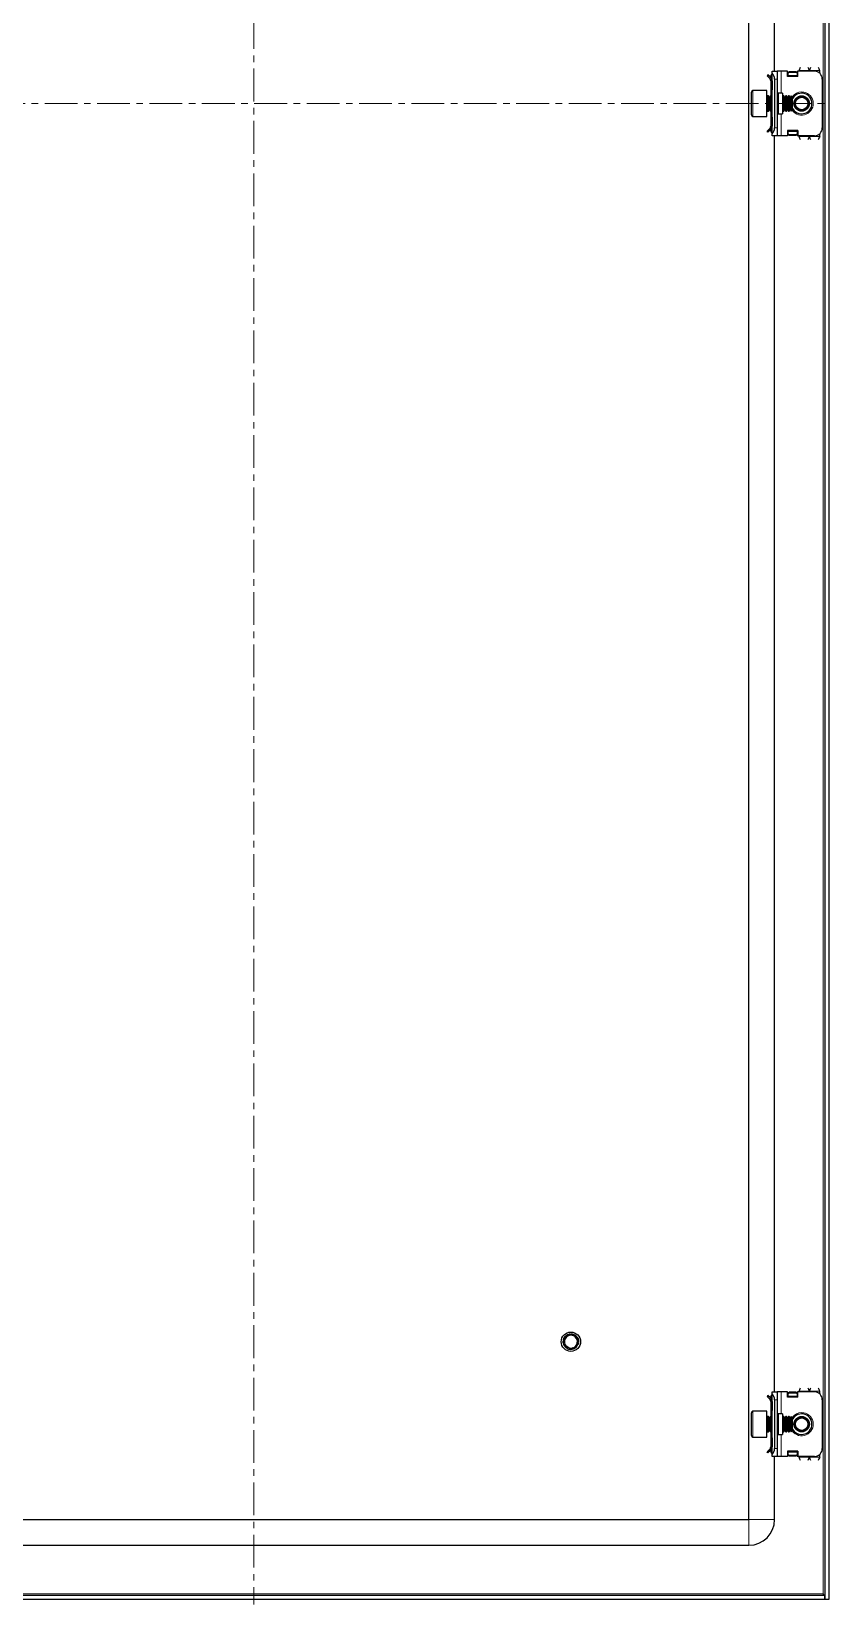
# Model space of a CAD drawing. Header units: millimetres. Extents: x -312 to 1033, y -390 to 999.
# Drawn here: x 724 to 1033, y -292 to 318 of the extents above; entities that cross this region are included whole.
import ezdxf

# ---------------------------------------------------------------- set-up
doc = ezdxf.new("R2010")
doc.units = ezdxf.units.MM
doc.linetypes.add('CENTERX2', pattern=[20.32, 12.7, -2.54, 2.54, -2.54])
doc.layers.add('FORMAT', color=7, linetype='Continuous')

msp = doc.modelspace()

# ---------------------------------------------------------------- linework, layer by layer
at = {"color": 8, "linetype": 'Continuous', "lineweight": 18}
for p, q in [((1030.83, 868.5), (1030.83, -288.3)), ((1010.93, 300.6), (1010.43, 300.6)), ((1010.93, 301.1), (1010.72, 301.31)), ((1012.93, 299.6), (1011.93, 299.6)), ((1014.43, 302.6), (1014.43, 294.1)), ((1020.68, 300.95), (1017.18, 300.95)), ((1021.43, 302.85), (1025.43, 302.85)), ((1029.43, 302.85), (1025.43, 302.85)), ((1003.53, 295.1), (1003.53, 285.1)), ((1009.18, 293.1), (1009.18, 288.48)), ((1013.43, 294.1), (1013.43, 286.1)), ((1009.18, 288.48), (1009.18, 287.1)), ((1014.43, 286.1), (1014.43, 277.6)), ((1010.93, 279.6), (1010.43, 279.6)), ((1010.93, 279.1), (1010.72, 278.89)), ((1011.93, 280.6), (1012.93, 280.6)), ((1017.18, 279.25), (1020.68, 279.25)), ((1025.43, 277.35), (1021.43, 277.35)), ((1029.43, 277.35), (1025.43, 277.35)), ((1010.93, -211.9), (1010.43, -211.9)), ((1010.93, -211.4), (1010.72, -211.19)), ((1012.93, -212.9), (1011.93, -212.9)), ((1014.43, -209.9), (1014.43, -218.4)), ((1020.68, -211.55), (1017.18, -211.55)), ((1021.43, -209.65), (1025.43, -209.65)), ((1029.43, -209.65), (1025.43, -209.65)), ((1003.53, -217.4), (1003.53, -219.71)), ((1003.53, -219.71), (1003.53, -227.4)), ((1009.18, -219.4), (1009.18, -225.4)), ((1013.43, -218.4), (1013.43, -226.4)), ((1011.93, -231.9), (1012.93, -231.9)), ((1014.43, -226.4), (1014.43, -234.9)), ((1010.93, -232.9), (1010.43, -232.9)), ((1010.93, -233.4), (1010.72, -233.61)), ((1017.18, -233.25), (1020.68, -233.25)), ((1025.43, -235.15), (1021.43, -235.15)), ((1029.43, -235.15), (1025.43, -235.15)), ((1001.93, -259.4), (1001.93, -269.4)), ((1001.93, -259.4), (1011.93, -259.4)), ((1030.83, -288.3), (589.03, -288.3))]:
    msp.add_line(p, q, dxfattribs=at)
at = {"color": 7, "linetype": 'Continuous', "lineweight": 25}
for p, q in [((1031.43, 870.6), (1031.43, -290.4)), ((1032.93, 870.6), (1032.93, -290.4)), ((1001.93, -259.4), (1001.93, 839.6)), ((1011.93, 302.6), (1011.93, 790.1)), ((1009.37, 301.24), (1009.01, 300.89)), ((1009.99, 299.91), (1009.01, 300.89)), ((1010.34, 300.26), (1009.37, 301.24)), ((1009.99, 299.91), (1010.34, 300.26)), ((1010.43, 300.6), (1010.43, 300.21)), ((1010.72, 301.31), (1010.93, 301.51)), ((1010.93, 302.6), (1012.93, 302.6)), ((1010.93, 301.84), (1010.93, 302.6)), ((1010.93, 278.36), (1010.93, 301.84)), ((1011.93, 299.6), (1011.93, 280.6)), ((1012.93, 302.6), (1012.93, 299.6)), ((1014.43, 302.6), (1012.93, 302.6)), ((1012.93, 299.6), (1012.93, 280.6)), ((1016.93, 302.6), (1014.43, 302.6)), ((1016.93, 300.6), (1016.93, 302.6)), ((1020.93, 300.6), (1016.93, 300.6)), ((1017.18, 302.22), (1017.68, 302.58)), ((1017.68, 302.22), (1017.18, 301.87)), ((1017.18, 301.87), (1017.18, 302.22)), ((1017.18, 300.95), (1017.18, 301.87)), ((1017.18, 300.6), (1017.18, 300.95)), ((1017.68, 302.58), (1017.68, 302.22)), ((1017.68, 302.58), (1020.18, 302.58)), ((1017.68, 302.22), (1020.18, 302.22)), ((1020.18, 302.22), (1020.18, 302.58)), ((1020.18, 302.58), (1020.68, 302.22)), ((1020.68, 301.87), (1020.18, 302.22)), ((1020.68, 302.22), (1020.68, 301.87)), ((1020.68, 301.87), (1020.68, 300.95)), ((1020.68, 300.95), (1020.68, 300.6)), ((1020.73, 302.48), (1020.73, 300.6)), ((1020.93, 302.48), (1020.73, 302.48)), ((1020.93, 300.6), (1020.93, 302.6)), ((1027.43, 302.6), (1020.93, 302.6)), ((1021.43, 302.6), (1021.43, 302.85)), ((1029.43, 301.84), (1029.43, 302.85)), ((1030.43, 299.6), (1030.43, 280.6)), ((1002.93, 285.7), (1002.93, 294.5)), ((1008.93, 295.1), (1003.53, 295.1)), ((1008.93, 285.1), (1008.93, 295.1)), ((1009.54, 293.1), (1009.18, 293.1)), ((1009.93, 292.55), (1009.54, 293.1)), ((1009.54, 292.63), (1009.54, 293.1)), ((1010.32, 293.1), (1009.93, 292.55)), ((1010.54, 293.1), (1010.32, 293.1)), ((1010.32, 292.63), (1010.32, 293.1)), ((1010.43, 298.85), (1010.93, 298.85)), ((1010.43, 298.85), (1010.43, 295.35)), ((1010.93, 295.35), (1010.43, 295.35)), ((1010.43, 295.35), (1010.43, 293.1)), ((1010.93, 292.55), (1010.54, 293.1)), ((1010.54, 292.63), (1010.54, 293.1)), ((1010.93, 298.85), (1010.93, 295.35)), ((1014.93, 294.1), (1013.43, 294.1)), ((1014.93, 294.1), (1014.93, 286.1)), ((1015.32, 293.1), (1014.93, 292.55)), ((1015.54, 293.1), (1015.32, 293.1)), ((1015.32, 292.63), (1015.32, 293.1)), ((1015.93, 292.55), (1015.54, 293.1)), ((1015.54, 292.63), (1015.54, 293.1)), ((1016.32, 293.1), (1015.93, 292.55)), ((1016.54, 293.1), (1016.32, 293.1)), ((1016.32, 292.63), (1016.32, 293.1)), ((1016.93, 292.55), (1016.54, 293.1)), ((1016.54, 292.63), (1016.54, 293.1)), ((1017.32, 293.1), (1016.93, 292.55)), ((1017.54, 293.1), (1017.32, 293.1)), ((1017.32, 292.63), (1017.32, 293.1)), ((1017.93, 292.55), (1017.54, 293.1)), ((1017.54, 292.63), (1017.54, 293.1)), ((1018.32, 293.1), (1017.93, 292.55)), ((1018.37, 293.1), (1018.32, 293.1)), ((1018.32, 292.63), (1018.32, 293.1)), ((1018.93, 292.55), (1018.37, 293.1)), ((1018.37, 287.1), (1018.37, 293.1)), ((1009.18, 287.1), (1009.54, 287.1)), ((1009.54, 287.1), (1009.54, 292.63)), ((1009.54, 287.1), (1009.93, 287.65)), ((1009.93, 292.16), (1009.93, 292.55)), ((1009.93, 287.65), (1009.93, 292.16)), ((1009.93, 287.65), (1010.32, 287.1)), ((1010.32, 287.1), (1010.32, 292.63)), ((1010.32, 287.1), (1010.54, 287.1)), ((1010.43, 287.1), (1010.43, 284.85)), ((1010.54, 287.1), (1010.54, 292.63)), ((1010.54, 287.1), (1010.93, 287.65)), ((1014.93, 287.65), (1015.32, 287.1)), ((1015.32, 287.1), (1015.32, 292.63)), ((1015.32, 287.1), (1015.54, 287.1)), ((1015.54, 287.1), (1015.54, 292.63)), ((1015.54, 287.1), (1015.93, 287.65)), ((1015.93, 292.16), (1015.93, 292.55)), ((1015.93, 287.65), (1015.93, 292.16)), ((1015.93, 287.65), (1016.32, 287.1)), ((1016.32, 287.1), (1016.32, 292.63)), ((1016.32, 287.1), (1016.54, 287.1)), ((1016.54, 287.1), (1016.54, 292.63)), ((1016.54, 287.1), (1016.93, 287.65)), ((1016.93, 292.16), (1016.93, 292.55)), ((1016.93, 287.65), (1016.93, 292.16)), ((1016.93, 287.65), (1017.32, 287.1)), ((1017.32, 287.1), (1017.32, 292.63)), ((1017.32, 287.1), (1017.54, 287.1)), ((1017.54, 287.1), (1017.54, 292.63)), ((1017.54, 287.1), (1017.93, 287.65)), ((1017.93, 292.16), (1017.93, 292.55)), ((1017.93, 287.65), (1017.93, 292.16)), ((1017.93, 287.65), (1018.32, 287.1)), ((1018.32, 287.1), (1018.32, 292.63)), ((1018.32, 287.1), (1018.37, 287.1)), ((1018.37, 287.1), (1018.93, 287.65)), ((1018.93, 287.65), (1018.93, 292.55)), ((1003.53, 285.1), (1008.93, 285.1)), ((1010.43, 284.85), (1010.93, 284.85)), ((1010.43, 284.85), (1010.43, 281.35)), ((1010.43, 281.35), (1010.93, 281.35)), ((1010.93, 284.85), (1010.93, 281.35)), ((1013.43, 286.1), (1014.93, 286.1)), ((1009.99, 280.29), (1009.01, 279.31)), ((1009.37, 278.96), (1009.01, 279.31)), ((1010.34, 279.94), (1009.37, 278.96)), ((1009.99, 280.29), (1010.34, 279.94)), ((1010.43, 279.6), (1010.43, 280.06)), ((1010.93, 278.69), (1010.72, 278.89)), ((1010.93, 277.6), (1010.93, 278.36)), ((1012.93, 277.6), (1010.93, 277.6)), ((1011.93, -209.9), (1011.93, 277.6)), ((1012.93, 280.6), (1012.93, 277.6)), ((1014.43, 277.6), (1012.93, 277.6)), ((1016.93, 277.6), (1014.43, 277.6)), ((1020.93, 279.6), (1016.93, 279.6)), ((1016.93, 279.6), (1016.93, 277.6)), ((1017.18, 279.25), (1017.18, 279.6)), ((1017.18, 278.33), (1017.18, 279.25)), ((1017.18, 277.98), (1017.18, 278.33)), ((1017.18, 278.33), (1017.68, 277.98)), ((1017.68, 277.63), (1017.18, 277.98)), ((1017.68, 277.98), (1017.68, 277.63)), ((1020.18, 277.98), (1017.68, 277.98)), ((1020.18, 277.63), (1017.68, 277.63)), ((1020.18, 277.98), (1020.68, 278.33)), ((1020.18, 277.63), (1020.18, 277.98)), ((1020.68, 277.98), (1020.18, 277.63)), ((1020.68, 279.6), (1020.68, 279.25)), ((1020.68, 279.25), (1020.68, 278.33)), ((1020.68, 278.33), (1020.68, 277.98)), ((1020.73, 279.6), (1020.73, 277.72)), ((1020.73, 277.72), (1020.93, 277.72)), ((1020.93, 279.6), (1020.93, 277.6)), ((1027.43, 277.6), (1020.93, 277.6)), ((1021.43, 277.35), (1021.43, 277.6)), ((1029.43, 277.35), (1029.43, 278.36)), ((930.15, -189.28), (930.25, -189.1)), ((930.16, -189.28), (930.26, -189.09)), ((930.66, -188.43), (930.83, -188.31)), ((932.33, -187.46), (932.29, -187.47)), ((932.48, -187.44), (932.66, -187.41)), ((933.47, -187.45), (933.43, -187.44)), ((933.65, -187.49), (933.6, -187.48)), ((933.83, -187.54), (933.78, -187.52)), ((933.83, -187.54), (934.03, -187.64)), ((933.83, -187.58), (934.04, -187.61)), ((934, -187.6), (933.96, -187.58)), ((934.36, -187.76), (934.32, -187.74)), ((934.36, -187.76), (934.36, -187.87)), ((934.36, -187.76), (934.5, -187.88)), ((934.54, -187.87), (934.5, -187.84)), ((934.71, -187.98), (934.67, -187.96)), ((934.71, -187.98), (934.92, -188.17)), ((934.87, -188.11), (934.83, -188.08)), ((935.02, -188.25), (934.99, -188.22)), ((935.15, -188.39), (935.12, -188.35)), ((929.94, -190.2), (929.93, -190.25)), ((929.93, -190.4), (929.93, -190.4)), ((929.94, -190.2), (930, -189.89)), ((929.96, -190), (929.95, -190.05)), ((929.99, -189.79), (929.98, -189.84)), ((930.04, -189.6), (930.03, -189.65)), ((930.09, -189.42), (930.08, -189.46)), ((930.64, -191.27), (930.47, -190.86)), ((930.77, -192.48), (930.65, -192.35)), ((930.66, -192.36), (930.67, -192.38)), ((930.77, -192.48), (930.8, -192.51)), ((930.91, -192.62), (930.95, -192.65)), ((931.07, -192.75), (931.11, -192.78)), ((931.23, -192.87), (931.28, -192.9)), ((932.73, -193.39), (933.48, -193.32)), ((933.62, -193.32), (933.66, -193.31)), ((933.81, -193.27), (933.86, -193.25)), ((934, -193.2), (934.05, -193.18)), ((934.38, -193.03), (934.15, -193.11)), ((934.19, -193.12), (934.24, -193.1)), ((934.55, -192.92), (934.35, -193.04)), ((934.37, -192.96), (934.42, -193)), ((934.38, -193.03), (934.42, -193)), ((935.74, -189.36), (935.74, -189.35)), ((935.85, -191.1), (935.77, -191.34)), ((935.8, -189.54), (935.79, -189.49)), ((935.79, -191.29), (935.81, -191.25)), ((935.85, -189.71), (935.84, -189.67)), ((935.85, -191.1), (935.86, -191.06)), ((935.89, -189.9), (935.88, -189.85)), ((935.89, -190.9), (935.89, -190.86)), ((935.93, -190.29), (935.9, -190.53)), ((935.91, -190.09), (935.91, -190.04)), ((935.91, -190.7), (935.92, -190.65)), ((935.93, -190.29), (935.92, -190.24)), ((935.93, -190.49), (935.93, -190.44)), ((1009.37, -211.26), (1009.01, -211.61)), ((1009.99, -212.59), (1009.01, -211.61)), ((1010.34, -212.24), (1009.37, -211.26)), ((1009.99, -212.59), (1010.34, -212.24)), ((1010.43, -211.9), (1010.43, -212.29)), ((1010.43, -213.65), (1010.93, -213.65)), ((1010.43, -213.65), (1010.43, -217.15)), ((1010.72, -211.19), (1010.93, -210.99)), ((1010.93, -209.9), (1012.93, -209.9)), ((1010.93, -210.66), (1010.93, -209.9)), ((1010.93, -234.14), (1010.93, -210.66)), ((1010.93, -213.65), (1010.93, -217.15)), ((1011.93, -212.9), (1011.93, -231.9)), ((1012.93, -209.9), (1012.93, -212.9)), ((1014.43, -209.9), (1012.93, -209.9)), ((1012.93, -212.9), (1012.93, -231.9)), ((1016.93, -209.9), (1014.43, -209.9)), ((1016.93, -211.9), (1016.93, -209.9)), ((1020.93, -211.9), (1016.93, -211.9)), ((1017.18, -210.28), (1017.68, -209.92)), ((1017.68, -210.28), (1017.18, -210.63)), ((1017.18, -210.63), (1017.18, -210.28)), ((1017.18, -211.55), (1017.18, -210.63)), ((1017.18, -211.9), (1017.18, -211.55)), ((1017.68, -209.92), (1017.68, -210.28)), ((1017.68, -209.92), (1020.18, -209.92)), ((1017.68, -210.28), (1020.18, -210.28)), ((1020.18, -210.28), (1020.18, -209.92)), ((1020.18, -209.92), (1020.68, -210.28)), ((1020.68, -210.63), (1020.18, -210.28)), ((1020.68, -210.28), (1020.68, -210.63)), ((1020.68, -210.63), (1020.68, -211.55)), ((1020.68, -211.55), (1020.68, -211.9)), ((1020.73, -210.02), (1020.73, -211.9)), ((1020.93, -210.02), (1020.73, -210.02)), ((1020.93, -211.9), (1020.93, -209.9)), ((1027.43, -209.9), (1020.93, -209.9)), ((1021.43, -209.9), (1021.43, -209.65)), ((1029.43, -210.66), (1029.43, -209.65)), ((1030.43, -212.9), (1030.43, -231.9)), ((1002.93, -220.03), (1002.93, -218)), ((1008.93, -217.4), (1003.53, -217.4)), ((1008.93, -219.71), (1008.93, -217.4)), ((1008.93, -227.4), (1008.93, -219.71)), ((1009.54, -219.4), (1009.18, -219.4)), ((1009.93, -219.95), (1009.54, -219.4)), ((1009.54, -224.93), (1009.54, -219.4)), ((1010.32, -219.4), (1009.93, -219.95)), ((1010.54, -219.4), (1010.32, -219.4)), ((1010.32, -224.93), (1010.32, -219.4)), ((1010.93, -217.15), (1010.43, -217.15)), ((1010.43, -217.15), (1010.43, -219.4)), ((1010.93, -219.95), (1010.54, -219.4)), ((1010.54, -224.93), (1010.54, -219.4)), ((1014.93, -218.4), (1013.43, -218.4)), ((1014.93, -218.4), (1014.93, -226.4)), ((1015.32, -219.4), (1014.93, -219.95)), ((1015.54, -219.4), (1015.32, -219.4)), ((1015.32, -224.93), (1015.32, -219.4)), ((1015.93, -219.95), (1015.54, -219.4)), ((1015.54, -224.93), (1015.54, -219.4)), ((1016.32, -219.4), (1015.93, -219.95)), ((1016.54, -219.4), (1016.32, -219.4)), ((1016.32, -224.93), (1016.32, -219.4)), ((1016.93, -219.95), (1016.54, -219.4)), ((1016.54, -224.93), (1016.54, -219.4)), ((1017.32, -219.4), (1016.93, -219.95)), ((1017.54, -219.4), (1017.32, -219.4)), ((1017.32, -224.93), (1017.32, -219.4)), ((1017.93, -219.95), (1017.54, -219.4)), ((1017.54, -224.93), (1017.54, -219.4)), ((1018.32, -219.4), (1017.93, -219.95)), ((1018.37, -219.4), (1018.32, -219.4)), ((1018.32, -224.93), (1018.32, -219.4)), ((1018.93, -219.95), (1018.37, -219.4)), ((1018.37, -220.78), (1018.37, -219.4)), ((1002.93, -226.8), (1002.93, -220.03)), ((1009.18, -225.4), (1009.54, -225.4)), ((1009.54, -225.4), (1009.93, -224.85)), ((1009.54, -225.4), (1009.54, -224.93)), ((1009.93, -224.46), (1009.93, -219.95)), ((1009.93, -224.85), (1009.93, -224.46)), ((1009.93, -224.85), (1010.32, -225.4)), ((1010.32, -225.4), (1010.32, -224.93)), ((1010.32, -225.4), (1010.54, -225.4)), ((1010.43, -225.4), (1010.43, -227.65)), ((1010.54, -225.4), (1010.93, -224.85)), ((1010.54, -225.4), (1010.54, -224.93)), ((1014.93, -224.85), (1015.32, -225.4)), ((1015.32, -225.4), (1015.32, -224.93)), ((1015.32, -225.4), (1015.54, -225.4)), ((1015.54, -225.4), (1015.93, -224.85)), ((1015.54, -225.4), (1015.54, -224.93)), ((1015.93, -224.46), (1015.93, -219.95)), ((1015.93, -224.85), (1015.93, -224.46)), ((1015.93, -224.85), (1016.32, -225.4)), ((1016.32, -225.4), (1016.32, -224.93)), ((1016.32, -225.4), (1016.54, -225.4)), ((1016.54, -225.4), (1016.93, -224.85)), ((1016.54, -225.4), (1016.54, -224.93)), ((1016.93, -224.46), (1016.93, -219.95)), ((1016.93, -224.85), (1016.93, -224.46)), ((1016.93, -224.85), (1017.32, -225.4)), ((1017.32, -225.4), (1017.32, -224.93)), ((1017.32, -225.4), (1017.54, -225.4)), ((1017.54, -225.4), (1017.93, -224.85)), ((1017.54, -225.4), (1017.54, -224.93)), ((1017.93, -224.46), (1017.93, -219.95)), ((1017.93, -224.85), (1017.93, -224.46)), ((1017.93, -224.85), (1018.32, -225.4)), ((1018.32, -225.4), (1018.32, -224.93)), ((1018.32, -225.4), (1018.37, -225.4)), ((1018.37, -225.4), (1018.37, -220.78)), ((1018.37, -225.4), (1018.93, -224.85)), ((1018.93, -221.08), (1018.93, -219.95)), ((1018.93, -224.85), (1018.93, -221.08)), ((1003.53, -227.4), (1008.93, -227.4)), ((1010.43, -227.65), (1010.93, -227.65)), ((1010.43, -227.65), (1010.43, -231.15)), ((1010.43, -231.15), (1010.93, -231.15)), ((1010.93, -227.65), (1010.93, -231.15)), ((1012.93, -231.9), (1012.93, -234.9)), ((1013.43, -226.4), (1014.93, -226.4)), ((1009.99, -232.21), (1009.01, -233.19)), ((1009.37, -233.54), (1009.01, -233.19)), ((1010.34, -232.56), (1009.37, -233.54)), ((1009.99, -232.21), (1010.34, -232.56)), ((1010.43, -232.9), (1010.43, -232.44)), ((1010.93, -233.81), (1010.72, -233.61)), ((1010.93, -234.9), (1010.93, -234.14)), ((1012.93, -234.9), (1010.93, -234.9)), ((1011.93, -259.4), (1011.93, -234.9)), ((1014.43, -234.9), (1012.93, -234.9)), ((1016.93, -234.9), (1014.43, -234.9)), ((1020.93, -232.9), (1016.93, -232.9)), ((1016.93, -232.9), (1016.93, -234.9)), ((1017.18, -233.25), (1017.18, -232.9)), ((1017.18, -234.17), (1017.18, -233.25)), ((1017.18, -234.52), (1017.18, -234.17)), ((1017.18, -234.17), (1017.68, -234.52)), ((1017.68, -234.87), (1017.18, -234.52)), ((1017.68, -234.52), (1017.68, -234.87)), ((1020.18, -234.52), (1017.68, -234.52)), ((1020.18, -234.87), (1017.68, -234.87)), ((1020.18, -234.52), (1020.68, -234.17)), ((1020.18, -234.87), (1020.18, -234.52)), ((1020.68, -234.52), (1020.18, -234.87)), ((1020.68, -232.9), (1020.68, -233.25)), ((1020.68, -233.25), (1020.68, -234.17)), ((1020.68, -234.17), (1020.68, -234.52)), ((1020.73, -232.9), (1020.73, -234.78)), ((1020.73, -234.78), (1020.93, -234.78)), ((1020.93, -232.9), (1020.93, -234.9)), ((1027.43, -234.9), (1020.93, -234.9)), ((1021.43, -235.15), (1021.43, -234.9)), ((1029.43, -235.15), (1029.43, -234.14)), ((617.93, -259.4), (1001.93, -259.4)), ((617.93, -269.4), (1001.93, -269.4)), ((1031.23, -288.9), (588.63, -288.9)), ((1031.23, -290.4), (588.63, -290.4)), ((1030.83, -288.3), (1031.07, -288.9)), ((1031.23, -288.9), (1031.23, -290.4)), ((1032.93, -290.4), (1031.43, -290.4))]:
    msp.add_line(p, q, dxfattribs=at)
for centre, radius in [((1022.43, 290.1), 3), ((1022.43, 290.1), 2.76), ((1022.43, 290.1), 2.45), ((932.93, -190.4), 3.75), ((1022.43, -222.4), 3), ((1022.43, -222.4), 2.76), ((1022.43, -222.4), 2.45)]:
    msp.add_circle(centre, radius, dxfattribs=at)
for centre, radius, start, end in [((1011.43, 300.6), 1, 135, 180), ((1008.93, 299.6), 3, 360, 48.18969), ((1027.43, 299.6), 3, 360, 90), ((1003.53, 294.5), 0.6, 90, 180), ((1009.18, 293.35), 0.25, 180, 270), ((1013.43, 294.6), 0.5, 180, 270), ((1022.43, 290.1), 4, 270, 151.04498), ((1009.18, 286.85), 0.25, 90, 180), ((1022.43, 290.1), 4, 208.95502, 270), ((1003.53, 285.7), 0.6, 180, 270), ((1013.43, 285.6), 0.5, 90, 180), ((1011.43, 279.6), 1, 180, 225), ((1008.93, 280.6), 3, 311.81031, 360), ((1027.43, 280.6), 3, 270, 360), ((932.93, -190.4), 2.5, 108.59442, 168.59442), ((932.93, -190.4), 2.5, 48.59442, 108.59442), ((932.93, -190.4), 2.5, 348.59442, 48.59442), ((932.93, -190.4), 3, 180, 220.74374), ((932.93, -190.4), 2.5, 168.59442, 190.51652), ((932.93, -190.4), 3, 239.92857, 266.21929), ((932.93, -190.4), 2.5, 255.88813, 288.59442), ((932.93, -190.4), 2.5, 288.59442, 348.59442), ((1011.43, -211.9), 1, 135, 180), ((1008.93, -212.9), 3, 360, 48.18969), ((1027.43, -212.9), 3, 360, 90), ((1003.53, -218), 0.6, 90, 180), ((1009.18, -219.15), 0.25, 180, 270), ((1013.43, -217.9), 0.5, 180, 270), ((1022.43, -222.4), 4, 270, 151.04498), ((1009.18, -225.65), 0.25, 90, 180), ((1022.43, -222.4), 4, 208.95502, 270), ((1003.53, -226.8), 0.6, 180, 270), ((1008.93, -231.9), 3, 311.81031, 360), ((1013.43, -226.9), 0.5, 90, 180), ((1027.43, -231.9), 3, 270, 360), ((1011.43, -232.9), 1, 180, 225), ((1001.93, -259.4), 10, 270, 0)]:
    msp.add_arc(centre, radius, start, end, dxfattribs=at)
at = {"color": 8, "linetype": 'Continuous', "lineweight": 18}
for centre, start, end in [((1022.43, 290.1), 215.46217, 90), ((1022.43, 290.1), 90, 144.53783), ((1022.43, -222.4), 215.46217, 90), ((1022.43, -222.4), 90, 144.53783)]:
    msp.add_arc(centre, 4.5, start, end, dxfattribs=at)
at = {"color": 7, "linetype": 'Continuous', "lineweight": 25}
for points, knots in [([(1010.43, 298.85), (1010.41, 299.04), (1010.38, 299.33), (1010.19, 299.68), (1010.06, 299.83), (1009.99, 299.91)], [0, 0, 0, 0, 0.4850424, 0.7384039, 1, 1, 1, 1]), ([(1010.93, 298.85), (1010.9, 299.09), (1010.85, 299.58), (1010.57, 300.03), (1010.37, 300.24), (1010.34, 300.26)], [0, 0, 0, 0, 0.461863, 0.923726, 1, 1, 1, 1]), ([(1021.43, 302.85), (1021.52, 303.09), (1021.72, 303.58), (1021.91, 303.98), (1022, 304.17)], [0, 0, 0, 0, 0.502065, 1, 1, 1, 1]), ([(1024.86, 304.16), (1024.94, 304.01), (1025.11, 303.66), (1025.3, 303.17), (1025.41, 302.89), (1025.43, 302.85)], [0, 0, 0, 0, 0.415483, 0.917152, 1, 1, 1, 1]), ([(1025.43, 302.85), (1025.52, 303.09), (1025.72, 303.58), (1025.91, 303.98), (1026, 304.17)], [0, 0, 0, 0, 0.502065, 1, 1, 1, 1]), ([(1028.86, 304.16), (1028.94, 304.01), (1029.11, 303.66), (1029.3, 303.17), (1029.41, 302.89), (1029.43, 302.85)], [0, 0, 0, 0, 0.415483, 0.917152, 1, 1, 1, 1]), ([(1009.99, 280.29), (1010.11, 280.44), (1010.29, 280.67), (1010.41, 281.05), (1010.42, 281.25), (1010.43, 281.35)], [0, 0, 0, 0, 0.485042, 0.738404, 1, 1, 1, 1]), ([(1010.34, 279.94), (1010.5, 280.13), (1010.8, 280.5), (1010.92, 281.03), (1010.93, 281.31), (1010.93, 281.35)], [0, 0, 0, 0, 0.4618628, 0.9237257, 1, 1, 1, 1]), ([(1022, 276.04), (1021.92, 276.2), (1021.75, 276.54), (1021.56, 277.03), (1021.44, 277.31), (1021.43, 277.35)], [0, 0, 0, 0, 0.4154826, 0.9171518, 1, 1, 1, 1]), ([(1025.43, 277.35), (1025.33, 277.11), (1025.14, 276.62), (1024.95, 276.22), (1024.86, 276.03)], [0, 0, 0, 0, 0.502065, 1, 1, 1, 1]), ([(1026, 276.04), (1025.92, 276.2), (1025.75, 276.54), (1025.56, 277.03), (1025.44, 277.31), (1025.43, 277.35)], [0, 0, 0, 0, 0.415483, 0.917152, 1, 1, 1, 1]), ([(1029.43, 277.35), (1029.33, 277.11), (1029.14, 276.62), (1028.95, 276.22), (1028.86, 276.03)], [0, 0, 0, 0, 0.502065, 1, 1, 1, 1]), ([(930.09, -189.42), (930.3, -188.99), (930.62, -188.35), (931.2, -187.95), (931.41, -187.82)], [0, 0, 0, 0, 0.657042, 1, 1, 1, 1]), ([(930.17, -189.29), (930.18, -189.23), (930.21, -189.1), (930.28, -188.99), (930.31, -188.93)], [0, 0, 0, 0, 0.462482, 1, 1, 1, 1]), ([(930.3, -189.01), (930.33, -188.94), (930.46, -188.6), (930.78, -188.28), (931.05, -188.06), (931.1, -188.02)], [0, 0, 0, 0, 0.17549, 0.867074, 1, 1, 1, 1]), ([(930.38, -188.88), (930.4, -188.83), (930.5, -188.53), (930.75, -188.32), (930.95, -188.14)], [0, 0, 0, 0, 0.171865, 1, 1, 1, 1]), ([(931.77, -188.04), (931.71, -188.08), (931.38, -188.26), (930.89, -188.73), (930.58, -189.31), (930.49, -189.65), (930.48, -189.71)], [0, 0, 0, 0, 0.104785, 0.513079, 0.918136, 1, 1, 1, 1]), ([(930.66, -188.43), (930.66, -188.44), (930.64, -188.46), (930.63, -188.48), (930.62, -188.49)], [0, 0, 0, 0, 0.296796, 1, 1, 1, 1]), ([(930.79, -188.3), (930.78, -188.3), (930.77, -188.31), (930.76, -188.33), (930.76, -188.33)], [0, 0, 0, 0, 0.4842322, 1, 1, 1, 1]), ([(930.92, -188.17), (930.92, -188.18), (930.9, -188.19), (930.89, -188.2), (930.89, -188.2)], [0, 0, 0, 0, 0.485158, 1, 1, 1, 1]), ([(931.07, -188.05), (931.06, -188.05), (931.05, -188.06), (931.04, -188.07), (931.03, -188.08)], [0, 0, 0, 0, 0.484546, 1, 1, 1, 1]), ([(931.22, -187.93), (931.22, -187.94), (931.2, -187.95), (931.19, -187.95), (931.18, -187.96)], [0, 0, 0, 0, 0.482687, 1, 1, 1, 1]), ([(931.22, -187.93), (931.23, -187.92), (931.28, -187.89), (931.34, -187.87), (931.38, -187.85)], [0, 0, 0, 0, 0.230751, 1, 1, 1, 1]), ([(931.39, -187.82), (931.39, -187.83), (931.37, -187.84), (931.36, -187.84), (931.35, -187.85)], [0, 0, 0, 0, 0.480194, 1, 1, 1, 1]), ([(931.39, -187.82), (931.42, -187.84), (931.48, -187.88), (931.55, -187.95), (931.59, -188), (931.61, -188.02)], [0, 0, 0, 0, 0.3628583, 0.6934345, 1, 1, 1, 1]), ([(931.75, -188.08), (931.74, -188.08), (931.7, -188.07), (931.63, -188.04), (931.55, -187.99), (931.47, -187.92), (931.43, -187.85), (931.41, -187.82)], [0, 0, 0, 0, 0.084477, 0.253367, 0.470159, 0.686909, 1, 1, 1, 1]), ([(931.57, -187.72), (931.56, -187.73), (931.55, -187.74), (931.53, -187.74), (931.53, -187.75)], [0, 0, 0, 0, 0.477867, 1, 1, 1, 1]), ([(931.69, -188.03), (931.68, -188.01), (931.67, -187.96), (931.64, -187.89), (931.59, -187.81), (931.55, -187.77), (931.53, -187.75)], [0, 0, 0, 0, 0.154183, 0.462567, 0.728091, 1, 1, 1, 1]), ([(931.57, -187.72), (931.6, -187.75), (931.66, -187.78), (931.72, -187.86), (931.77, -187.94), (931.8, -188), (931.8, -188.04), (931.8, -188.05)], [0, 0, 0, 0, 0.2607623, 0.4948046, 0.7237939, 0.9427899, 1, 1, 1, 1]), ([(931.76, -187.64), (931.75, -187.64), (931.74, -187.65), (931.72, -187.65), (931.71, -187.66)], [0, 0, 0, 0, 0.476486, 1, 1, 1, 1]), ([(931.85, -188.05), (931.85, -188.04), (931.85, -187.98), (931.84, -187.9), (931.81, -187.81), (931.77, -187.73), (931.73, -187.68), (931.71, -187.66)], [0, 0, 0, 0, 0.114393, 0.350182, 0.585971, 0.790611, 1, 1, 1, 1]), ([(931.76, -187.64), (931.78, -187.63), (931.84, -187.6), (931.91, -187.59), (931.95, -187.58)], [0, 0, 0, 0, 0.301025, 1, 1, 1, 1]), ([(931.76, -187.64), (931.79, -187.66), (931.84, -187.71), (931.9, -187.78), (931.93, -187.87), (931.95, -187.95), (931.96, -188.01), (931.95, -188.05), (931.95, -188.06)], [0, 0, 0, 0, 0.218347, 0.41099, 0.598711, 0.777744, 0.945667, 1, 1, 1, 1]), ([(932.13, -188.03), (932.12, -188.03), (932.07, -188.05), (931.99, -188.06), (931.89, -188.06), (931.82, -188.05), (931.78, -188.04), (931.77, -188.04)], [0, 0, 0, 0, 0.099011, 0.388276, 0.61301, 0.895384, 1, 1, 1, 1]), ([(931.95, -187.56), (931.94, -187.57), (931.93, -187.57), (931.91, -187.58), (931.91, -187.58)], [0, 0, 0, 0, 0.4765794, 1, 1, 1, 1]), ([(931.98, -188.06), (931.98, -188.06), (932, -188.02), (932, -187.95), (932.01, -187.85), (931.99, -187.75), (931.96, -187.66), (931.92, -187.61), (931.91, -187.58)], [0, 0, 0, 0, 0.019058, 0.219488, 0.419831, 0.620151, 0.807785, 1, 1, 1, 1]), ([(931.95, -187.56), (931.98, -187.59), (932.02, -187.64), (932.07, -187.72), (932.09, -187.81), (932.1, -187.89), (932.1, -187.96), (932.09, -188), (932.08, -188.02)], [0, 0, 0, 0, 0.213002, 0.396975, 0.575181, 0.744364, 0.902779, 1, 1, 1, 1]), ([(932.14, -187.5), (932.14, -187.51), (932.12, -187.51), (932.11, -187.51), (932.1, -187.52)], [0, 0, 0, 0, 0.4789775, 1, 1, 1, 1]), ([(932.1, -188.02), (932.11, -187.99), (932.14, -187.94), (932.15, -187.85), (932.16, -187.76), (932.15, -187.65), (932.12, -187.57), (932.1, -187.52)], [0, 0, 0, 0, 0.147065, 0.321231, 0.495346, 0.669443, 1, 1, 1, 1]), ([(932.4, -187.8), (932.39, -187.81), (932.37, -187.86), (932.31, -187.94), (932.22, -188), (932.16, -188.02), (932.13, -188.03)], [0, 0, 0, 0, 0.153621, 0.528305, 0.811762, 1, 1, 1, 1]), ([(932.14, -187.5), (932.16, -187.53), (932.2, -187.59), (932.23, -187.68), (932.24, -187.76), (932.24, -187.84), (932.22, -187.92), (932.2, -187.97), (932.18, -188), (932.17, -188.01)], [0, 0, 0, 0, 0.195461, 0.359649, 0.517607, 0.666788, 0.806268, 0.936243, 1, 1, 1, 1]), ([(932.22, -187.96), (932.22, -187.96), (932.25, -187.92), (932.28, -187.83), (932.31, -187.72), (932.31, -187.63), (932.31, -187.55), (932.29, -187.5), (932.29, -187.47)], [0, 0, 0, 0, 0.001313, 0.309582, 0.493731, 0.677835, 0.837663, 1, 1, 1, 1]), ([(932.25, -187.97), (932.28, -187.95), (932.33, -187.91), (932.37, -187.84), (932.39, -187.81), (932.4, -187.8)], [0, 0, 0, 0, 0.4133204, 0.8335068, 1, 1, 1, 1]), ([(932.33, -187.46), (932.34, -187.49), (932.37, -187.54), (932.38, -187.62), (932.38, -187.71), (932.37, -187.78), (932.34, -187.87), (932.29, -187.93), (932.26, -187.96)], [0, 0, 0, 0, 0.162579, 0.32416, 0.478216, 0.623372, 0.759205, 1, 1, 1, 1]), ([(932.33, -187.46), (932.36, -187.45), (932.68, -187.39), (933.32, -187.38), (933.98, -187.56), (934.31, -187.74), (934.38, -187.77)], [0, 0, 0, 0, 0.044285, 0.46488, 0.894202, 1, 1, 1, 1]), ([(934.37, -188.08), (934.31, -188.05), (933.98, -187.87), (933.31, -187.69), (932.69, -187.72), (932.4, -187.8), (932.4, -187.8)], [0, 0, 0, 0, 0.102158, 0.551599, 0.99962, 1, 1, 1, 1]), ([(932.76, -187.43), (932.83, -187.42), (933, -187.39), (933.17, -187.41), (933.27, -187.42)], [0, 0, 0, 0, 0.399625, 1, 1, 1, 1]), ([(933.45, -187.46), (933.49, -187.46), (933.63, -187.47), (933.77, -187.52), (933.86, -187.55)], [0, 0, 0, 0, 0.317385, 1, 1, 1, 1]), ([(934.3, -188.06), (934.3, -188.05), (934.29, -188.02), (934.3, -187.95), (934.33, -187.86), (934.36, -187.8), (934.38, -187.77)], [0, 0, 0, 0, 0.058255, 0.305509, 0.64716, 1, 1, 1, 1]), ([(934.58, -188.52), (934.57, -188.52), (934.54, -188.48), (934.49, -188.42), (934.44, -188.34), (934.4, -188.25), (934.38, -188.16), (934.38, -188.11), (934.37, -188.08)], [0, 0, 0, 0, 0.066273, 0.267344, 0.423096, 0.618734, 0.814089, 1, 1, 1, 1]), ([(934.38, -188.08), (934.4, -188.06), (934.44, -188.01), (934.48, -187.93), (934.49, -187.87), (934.5, -187.84)], [0, 0, 0, 0, 0.351509, 0.671861, 1, 1, 1, 1]), ([(934.54, -187.87), (934.54, -187.9), (934.53, -187.97), (934.5, -188.07), (934.46, -188.15), (934.42, -188.2), (934.4, -188.22), (934.4, -188.22)], [0, 0, 0, 0, 0.275174, 0.5228455, 0.7652252, 0.9970202, 1, 1, 1, 1]), ([(934.41, -188.27), (934.42, -188.26), (934.47, -188.24), (934.53, -188.19), (934.59, -188.12), (934.64, -188.04), (934.66, -187.98), (934.67, -187.96)], [0, 0, 0, 0, 0.084965, 0.329338, 0.573716, 0.784411, 1, 1, 1, 1]), ([(934.71, -187.98), (934.7, -188.02), (934.69, -188.09), (934.65, -188.18), (934.6, -188.25), (934.54, -188.31), (934.49, -188.35), (934.46, -188.36), (934.46, -188.36)], [0, 0, 0, 0, 0.222831, 0.420099, 0.612409, 0.79585, 0.967895, 1, 1, 1, 1]), ([(934.47, -188.39), (934.47, -188.39), (934.51, -188.38), (934.57, -188.35), (934.66, -188.3), (934.73, -188.24), (934.79, -188.16), (934.82, -188.11), (934.83, -188.08)], [0, 0, 0, 0, 0.002693, 0.20821, 0.413641, 0.619057, 0.807274, 1, 1, 1, 1]), ([(934.87, -188.11), (934.86, -188.15), (934.84, -188.21), (934.79, -188.29), (934.73, -188.36), (934.67, -188.41), (934.6, -188.45), (934.55, -188.46), (934.52, -188.46)], [0, 0, 0, 0, 0.203485, 0.379971, 0.551008, 0.713426, 0.865499, 1, 1, 1, 1]), ([(934.54, -188.48), (934.55, -188.48), (934.6, -188.48), (934.67, -188.46), (934.76, -188.42), (934.85, -188.37), (934.93, -188.3), (934.97, -188.25), (934.99, -188.22)], [0, 0, 0, 0, 0.05388, 0.236051, 0.418115, 0.600136, 0.797238, 1, 1, 1, 1]), ([(935.03, -188.6), (935.02, -188.61), (935, -188.62), (934.94, -188.64), (934.86, -188.64), (934.75, -188.63), (934.65, -188.58), (934.6, -188.54), (934.58, -188.52)], [0, 0, 0, 0, 0.045866, 0.230744, 0.387461, 0.658246, 0.861978, 1, 1, 1, 1]), ([(935.02, -188.25), (935.01, -188.28), (934.98, -188.34), (934.92, -188.41), (934.85, -188.47), (934.78, -188.51), (934.71, -188.53), (934.66, -188.53), (934.64, -188.53)], [0, 0, 0, 0, 0.211659, 0.390361, 0.562352, 0.724819, 0.876696, 1, 1, 1, 1]), ([(934.66, -188.55), (934.67, -188.55), (934.74, -188.56), (934.84, -188.54), (934.95, -188.5), (935.04, -188.44), (935.09, -188.39), (935.12, -188.35)], [0, 0, 0, 0, 0.046579, 0.362688, 0.551736, 0.740753, 1, 1, 1, 1]), ([(934.67, -188.59), (934.7, -188.6), (934.76, -188.62), (934.85, -188.63), (934.94, -188.62), (935, -188.61), (935.03, -188.6)], [0, 0, 0, 0, 0.251795, 0.502165, 0.752314, 1, 1, 1, 1]), ([(935.15, -188.39), (935.14, -188.41), (935.11, -188.46), (935.04, -188.52), (934.97, -188.56), (934.9, -188.59), (934.83, -188.61), (934.76, -188.61), (934.72, -188.6), (934.71, -188.59)], [0, 0, 0, 0, 0.169226, 0.337427, 0.497935, 0.649179, 0.790582, 0.922688, 1, 1, 1, 1]), ([(935.77, -190.44), (935.76, -190.37), (935.74, -189.97), (935.57, -189.3), (935.2, -188.83), (935.03, -188.6)], [0, 0, 0, 0, 0.108003, 0.585763, 1, 1, 1, 1]), ([(935.15, -188.39), (935.28, -188.54), (935.56, -188.89), (935.85, -189.55), (935.9, -190.06), (935.93, -190.31)], [0, 0, 0, 0, 0.274163, 0.639603, 1, 1, 1, 1]), ([(935.24, -188.52), (935.28, -188.56), (935.42, -188.69), (935.51, -188.86), (935.58, -188.99)], [0, 0, 0, 0, 0.288707, 1, 1, 1, 1]), ([(935.62, -189.1), (935.64, -189.13), (935.73, -189.27), (935.77, -189.43), (935.81, -189.56)], [0, 0, 0, 0, 0.192577, 1, 1, 1, 1]), ([(930.42, -190.11), (930.41, -190.12), (930.4, -190.16), (930.35, -190.21), (930.3, -190.26), (930.24, -190.31), (930.16, -190.35), (930.08, -190.38), (930, -190.4), (929.95, -190.4), (929.93, -190.4)], [0, 0, 0, 0, 0.060221, 0.18113, 0.301988, 0.42281, 0.589437, 0.75603, 0.87711, 1, 1, 1, 1]), ([(929.93, -190.41), (929.93, -190.36), (929.92, -190.28), (929.94, -190.2), (929.95, -190.18)], [0, 0, 0, 0, 0.659859, 1, 1, 1, 1]), ([(930.29, -190.27), (930.26, -190.26), (930.2, -190.24), (930.11, -190.23), (930.02, -190.23), (929.96, -190.25), (929.93, -190.25)], [0, 0, 0, 0, 0.237597, 0.5167288, 0.7555275, 1, 1, 1, 1]), ([(929.93, -190.41), (929.96, -190.39), (930.02, -190.36), (930.11, -190.33), (930.17, -190.33), (930.2, -190.33)], [0, 0, 0, 0, 0.371226, 0.708872, 1, 1, 1, 1]), ([(930.86, -192.18), (930.83, -192.16), (930.59, -191.94), (930.24, -191.48), (930, -190.87), (929.95, -190.52), (929.93, -190.4)], [0, 0, 0, 0, 0.050685, 0.485619, 0.826643, 1, 1, 1, 1]), ([(929.94, -190.2), (929.97, -190.19), (930.03, -190.16), (930.13, -190.14), (930.22, -190.14), (930.3, -190.16), (930.35, -190.18), (930.37, -190.19)], [0, 0, 0, 0, 0.235039, 0.445532, 0.651268, 0.847853, 1, 1, 1, 1]), ([(930.39, -190.16), (930.37, -190.14), (930.32, -190.1), (930.22, -190.06), (930.13, -190.04), (930.04, -190.03), (929.98, -190.04), (929.95, -190.05)], [0, 0, 0, 0, 0.189173, 0.404697, 0.62022, 0.807935, 1, 1, 1, 1]), ([(929.96, -190), (929.99, -189.99), (930.06, -189.96), (930.15, -189.96), (930.24, -189.97), (930.32, -189.99), (930.38, -190.02), (930.42, -190.05), (930.43, -190.06)], [0, 0, 0, 0, 0.214065, 0.402363, 0.585629, 0.760234, 0.923894, 1, 1, 1, 1]), ([(930.45, -190.05), (930.44, -190.04), (930.41, -190), (930.35, -189.95), (930.26, -189.9), (930.17, -189.86), (930.08, -189.84), (930.01, -189.84), (929.98, -189.84)], [0, 0, 0, 0, 0.069872, 0.258455, 0.446951, 0.635422, 0.81547, 1, 1, 1, 1]), ([(929.99, -189.79), (930, -189.74), (930.01, -189.66), (930.05, -189.59), (930.06, -189.56)], [0, 0, 0, 0, 0.657988, 1, 1, 1, 1]), ([(929.99, -189.79), (930.03, -189.79), (930.09, -189.77), (930.19, -189.78), (930.27, -189.8), (930.35, -189.84), (930.41, -189.88), (930.44, -189.91), (930.45, -189.93)], [0, 0, 0, 0, 0.208898, 0.388587, 0.562428, 0.727295, 0.881578, 1, 1, 1, 1]), ([(930.46, -189.9), (930.44, -189.88), (930.41, -189.84), (930.35, -189.78), (930.28, -189.73), (930.2, -189.69), (930.11, -189.66), (930.06, -189.65), (930.03, -189.65)], [0, 0, 0, 0, 0.137266, 0.30795, 0.478578, 0.649185, 0.822833, 1, 1, 1, 1]), ([(930.04, -189.6), (930.07, -189.6), (930.13, -189.6), (930.22, -189.61), (930.29, -189.64), (930.36, -189.69), (930.42, -189.74), (930.46, -189.79), (930.48, -189.83), (930.49, -189.85)], [0, 0, 0, 0, 0.165667, 0.330522, 0.488809, 0.638525, 0.778629, 0.909213, 1, 1, 1, 1]), ([(930.46, -189.76), (930.45, -189.75), (930.43, -189.71), (930.38, -189.64), (930.31, -189.57), (930.23, -189.52), (930.15, -189.48), (930.1, -189.47), (930.08, -189.46)], [0, 0, 0, 0, 0.076151, 0.276704, 0.47712, 0.677473, 0.837574, 1, 1, 1, 1]), ([(930.09, -189.42), (930.12, -189.42), (930.18, -189.43), (930.26, -189.46), (930.33, -189.5), (930.39, -189.56), (930.43, -189.61), (930.46, -189.68), (930.48, -189.73), (930.49, -189.77), (930.49, -189.78)], [0, 0, 0, 0, 0.154027, 0.307095, 0.452862, 0.590123, 0.718565, 0.838856, 0.95247, 1, 1, 1, 1]), ([(930.42, -190.07), (930.41, -190.17), (930.4, -190.44), (930.44, -190.7), (930.47, -190.86)], [0, 0, 0, 0, 0.408521, 1, 1, 1, 1]), ([(930.48, -189.91), (930.48, -189.91), (930.47, -189.96), (930.45, -190.01), (930.43, -190.06), (930.42, -190.07)], [0, 0, 0, 0, 0.157682, 0.8030401, 1, 1, 1, 1]), ([(930.48, -189.71), (930.48, -189.74), (930.49, -189.81), (930.48, -189.87), (930.48, -189.91)], [0, 0, 0, 0, 0.544473, 1, 1, 1, 1]), ([(931.92, -192.63), (931.85, -192.6), (931.53, -192.44), (931.01, -192.02), (930.76, -191.52), (930.64, -191.27)], [0, 0, 0, 0, 0.130652, 0.560007, 1, 1, 1, 1]), ([(930.66, -192.36), (930.67, -192.33), (930.7, -192.29), (930.77, -192.23), (930.82, -192.2), (930.85, -192.18), (930.86, -192.18)], [0, 0, 0, 0, 0.315056, 0.630194, 0.945514, 1, 1, 1, 1]), ([(931.22, -192.23), (931.19, -192.22), (931.13, -192.21), (931.05, -192.21), (930.97, -192.22), (930.88, -192.24), (930.78, -192.29), (930.71, -192.34), (930.67, -192.38)], [0, 0, 0, 0, 0.149407, 0.278563, 0.407661, 0.536722, 0.727045, 1, 1, 1, 1]), ([(930.77, -192.48), (930.78, -192.45), (930.81, -192.4), (930.87, -192.34), (930.94, -192.29), (931.01, -192.25), (931.08, -192.23), (931.16, -192.22), (931.21, -192.23), (931.23, -192.24)], [0, 0, 0, 0, 0.159446, 0.318034, 0.469983, 0.61348, 0.747649, 0.872856, 1, 1, 1, 1]), ([(931.28, -192.28), (931.28, -192.28), (931.24, -192.28), (931.18, -192.29), (931.09, -192.3), (931.01, -192.34), (930.93, -192.38), (930.86, -192.44), (930.82, -192.49), (930.8, -192.51)], [0, 0, 0, 0, 0.018281, 0.175639, 0.332896, 0.490097, 0.647274, 0.821632, 1, 1, 1, 1]), ([(930.86, -192.18), (930.88, -192.18), (930.92, -192.17), (931.01, -192.16), (931.11, -192.17), (931.19, -192.21), (931.27, -192.26), (931.36, -192.35), (931.43, -192.46), (931.45, -192.55), (931.46, -192.59)], [0, 0, 0, 0, 0.073646, 0.169563, 0.351373, 0.438893, 0.519676, 0.682906, 0.8512, 1, 1, 1, 1]), ([(930.91, -192.62), (930.92, -192.59), (930.95, -192.52), (931, -192.44), (931.06, -192.38), (931.13, -192.34), (931.21, -192.31), (931.26, -192.29), (931.29, -192.29), (931.3, -192.29)], [0, 0, 0, 0, 0.198035, 0.367663, 0.531495, 0.686664, 0.831818, 0.981917, 1, 1, 1, 1]), ([(931.36, -192.36), (931.35, -192.36), (931.31, -192.37), (931.23, -192.39), (931.14, -192.44), (931.06, -192.5), (931, -192.57), (930.96, -192.62), (930.95, -192.65)], [0, 0, 0, 0, 0.0505002, 0.2411237, 0.4316534, 0.6221537, 0.8086921, 1, 1, 1, 1]), ([(931.07, -192.75), (931.07, -192.72), (931.09, -192.65), (931.13, -192.56), (931.19, -192.49), (931.25, -192.44), (931.31, -192.4), (931.36, -192.39), (931.37, -192.38)], [0, 0, 0, 0, 0.209239, 0.392702, 0.571062, 0.740844, 0.899958, 1, 1, 1, 1]), ([(931.42, -192.46), (931.4, -192.47), (931.34, -192.5), (931.26, -192.55), (931.19, -192.62), (931.14, -192.7), (931.12, -192.75), (931.11, -192.78)], [0, 0, 0, 0, 0.172104, 0.391099, 0.610089, 0.802801, 1, 1, 1, 1]), ([(931.23, -192.87), (931.24, -192.84), (931.25, -192.77), (931.28, -192.68), (931.33, -192.6), (931.38, -192.54), (931.42, -192.51), (931.44, -192.5)], [0, 0, 0, 0, 0.240212, 0.454711, 0.664287, 0.864517, 1, 1, 1, 1]), ([(931.47, -192.61), (931.45, -192.63), (931.4, -192.67), (931.34, -192.74), (931.3, -192.82), (931.28, -192.87), (931.28, -192.9)], [0, 0, 0, 0, 0.228254, 0.510351, 0.752319, 1, 1, 1, 1]), ([(931.41, -192.99), (931.41, -192.95), (931.41, -192.88), (931.44, -192.78), (931.46, -192.72), (931.48, -192.7), (931.48, -192.7)], [0, 0, 0, 0, 0.357139, 0.680979, 0.998183, 1, 1, 1, 1]), ([(931.46, -192.59), (931.47, -192.6), (931.48, -192.65), (931.49, -192.72), (931.48, -192.81), (931.47, -192.91), (931.44, -192.97), (931.43, -193)], [0, 0, 0, 0, 0.1136039, 0.3109503, 0.5082294, 0.7516603, 1, 1, 1, 1]), ([(932.32, -192.82), (932.04, -192.77), (931.74, -192.72), (931.47, -192.59), (931.46, -192.59)], [0, 0, 0, 0, 0.965671, 1, 1, 1, 1]), ([(932.32, -192.82), (932.23, -192.79), (932.09, -192.73), (931.96, -192.66), (931.92, -192.63)], [0, 0, 0, 0, 0.681733, 1, 1, 1, 1]), ([(933.48, -193.32), (933.47, -193.31), (933.45, -193.26), (933.43, -193.18), (933.43, -193.1), (933.45, -193.03), (933.49, -192.95), (933.55, -192.87), (933.64, -192.8), (933.7, -192.78), (933.73, -192.77)], [0, 0, 0, 0, 0.098631, 0.238541, 0.378532, 0.49895, 0.601027, 0.777401, 0.9101, 1, 1, 1, 1]), ([(933.63, -192.82), (933.62, -192.82), (933.59, -192.85), (933.56, -192.91), (933.51, -192.99), (933.48, -193.08), (933.47, -193.17), (933.47, -193.26), (933.47, -193.3), (933.48, -193.32)], [0, 0, 0, 0, 0.036757, 0.196192, 0.355485, 0.51469, 0.719746, 0.882005, 1, 1, 1, 1]), ([(933.62, -193.32), (933.61, -193.29), (933.58, -193.24), (933.55, -193.16), (933.54, -193.07), (933.55, -192.99), (933.58, -192.9), (933.62, -192.84), (933.65, -192.81)], [0, 0, 0, 0, 0.16279, 0.324686, 0.479688, 0.626058, 0.76302, 1, 1, 1, 1]), ([(933.71, -192.79), (933.7, -192.81), (933.67, -192.86), (933.64, -192.95), (933.62, -193.04), (933.62, -193.17), (933.65, -193.26), (933.66, -193.31)], [0, 0, 0, 0, 0.13286, 0.29106, 0.491007, 0.69089, 1, 1, 1, 1]), ([(933.81, -193.27), (933.79, -193.24), (933.75, -193.19), (933.71, -193.1), (933.69, -193.02), (933.69, -192.93), (933.7, -192.86), (933.71, -192.8), (933.73, -192.78), (933.73, -192.77)], [0, 0, 0, 0, 0.198483, 0.367712, 0.531083, 0.685778, 0.830503, 0.965152, 1, 1, 1, 1]), ([(933.73, -192.77), (933.74, -192.77), (933.79, -192.75), (933.86, -192.74), (933.96, -192.74), (934.05, -192.75), (934.14, -192.78), (934.22, -192.81), (934.3, -192.86), (934.35, -192.91), (934.38, -192.94), (934.39, -192.95)], [0, 0, 0, 0, 0.0429601, 0.1733, 0.2742626, 0.4010814, 0.5277159, 0.6542588, 0.7807587, 0.9368521, 1, 1, 1, 1]), ([(933.82, -192.75), (933.82, -192.76), (933.8, -192.8), (933.78, -192.87), (933.77, -192.97), (933.78, -193.07), (933.81, -193.16), (933.84, -193.22), (933.86, -193.25)], [0, 0, 0, 0, 0.043388, 0.23288, 0.422274, 0.611632, 0.803279, 1, 1, 1, 1]), ([(934, -193.2), (933.98, -193.18), (933.93, -193.13), (933.88, -193.05), (933.84, -192.96), (933.83, -192.88), (933.83, -192.81), (933.84, -192.76), (933.84, -192.75)], [0, 0, 0, 0, 0.208724, 0.39105, 0.568219, 0.73683, 0.894853, 1, 1, 1, 1]), ([(933.94, -192.74), (933.94, -192.77), (933.93, -192.83), (933.93, -192.93), (933.96, -193.02), (934, -193.11), (934.03, -193.16), (934.05, -193.18)], [0, 0, 0, 0, 0.181695, 0.396783, 0.61186, 0.803681, 1, 1, 1, 1]), ([(934.19, -193.12), (934.16, -193.1), (934.11, -193.06), (934.05, -192.98), (934.01, -192.9), (933.98, -192.82), (933.98, -192.77), (933.97, -192.74)], [0, 0, 0, 0, 0.234253, 0.442787, 0.646465, 0.841043, 1, 1, 1, 1]), ([(934.08, -192.76), (934.08, -192.76), (934.08, -192.8), (934.1, -192.86), (934.13, -192.95), (934.18, -193.03), (934.22, -193.08), (934.24, -193.1)], [0, 0, 0, 0, 0.0027902, 0.269575, 0.5363706, 0.7654988, 1, 1, 1, 1]), ([(934.38, -193.03), (934.35, -193.01), (934.29, -192.97), (934.22, -192.9), (934.18, -192.84), (934.16, -192.8), (934.16, -192.79)], [0, 0, 0, 0, 0.3195142, 0.6084926, 0.891527, 1, 1, 1, 1]), ([(934.39, -192.95), (934.46, -192.9), (934.81, -192.67), (935.3, -192.17), (935.53, -191.61), (935.63, -191.37)], [0, 0, 0, 0, 0.128781, 0.613629, 1, 1, 1, 1]), ([(935.36, -190.97), (935.37, -191), (935.38, -191.06), (935.42, -191.15), (935.47, -191.22), (935.53, -191.29), (935.58, -191.34), (935.62, -191.36), (935.63, -191.37)], [0, 0, 0, 0, 0.182737, 0.363423, 0.543947, 0.724373, 0.904747, 1, 1, 1, 1]), ([(935.63, -191.37), (935.63, -191.37), (935.6, -191.36), (935.54, -191.33), (935.48, -191.28), (935.44, -191.23), (935.39, -191.15), (935.37, -191.05), (935.37, -190.95), (935.38, -190.9), (935.38, -190.89)], [0, 0, 0, 0, 0.022761, 0.192243, 0.346896, 0.477535, 0.588677, 0.783334, 0.968624, 1, 1, 1, 1]), ([(935.79, -191.29), (935.76, -191.29), (935.7, -191.29), (935.62, -191.26), (935.55, -191.23), (935.48, -191.18), (935.43, -191.12), (935.4, -191.07), (935.38, -191.03), (935.37, -191.01)], [0, 0, 0, 0, 0.164802, 0.328662, 0.485343, 0.633184, 0.771489, 0.900657, 1, 1, 1, 1]), ([(935.38, -190.89), (935.39, -190.86), (935.41, -190.79), (935.46, -190.69), (935.53, -190.6), (935.59, -190.54), (935.66, -190.49), (935.72, -190.46), (935.76, -190.44), (935.77, -190.44)], [0, 0, 0, 0, 0.125166, 0.336769, 0.488675, 0.640371, 0.791962, 0.943503, 1, 1, 1, 1]), ([(935.38, -190.94), (935.39, -190.96), (935.42, -191), (935.47, -191.07), (935.55, -191.14), (935.63, -191.19), (935.72, -191.23), (935.78, -191.24), (935.81, -191.25)], [0, 0, 0, 0, 0.112687, 0.266978, 0.464332, 0.661607, 0.829157, 1, 1, 1, 1]), ([(935.85, -191.1), (935.81, -191.11), (935.74, -191.12), (935.65, -191.1), (935.57, -191.08), (935.5, -191.04), (935.44, -190.99), (935.41, -190.95), (935.39, -190.93)], [0, 0, 0, 0, 0.207037, 0.38272, 0.55212, 0.712365, 0.86221, 1, 1, 1, 1]), ([(935.89, -190.9), (935.85, -190.91), (935.79, -190.93), (935.69, -190.93), (935.6, -190.92), (935.52, -190.89), (935.46, -190.85), (935.42, -190.81), (935.41, -190.8)], [0, 0, 0, 0, 0.205811, 0.38496, 0.558827, 0.724121, 0.878934, 1, 1, 1, 1]), ([(935.42, -190.85), (935.44, -190.87), (935.49, -190.92), (935.57, -190.98), (935.66, -191.02), (935.75, -191.05), (935.82, -191.05), (935.86, -191.06)], [0, 0, 0, 0, 0.183111, 0.381533, 0.579913, 0.787111, 1, 1, 1, 1]), ([(935.45, -190.72), (935.48, -190.74), (935.53, -190.78), (935.62, -190.82), (935.71, -190.85), (935.8, -190.86), (935.86, -190.86), (935.89, -190.86)], [0, 0, 0, 0, 0.19243, 0.403622, 0.614801, 0.805152, 1, 1, 1, 1]), ([(935.91, -190.7), (935.88, -190.71), (935.82, -190.74), (935.72, -190.75), (935.63, -190.75), (935.55, -190.72), (935.49, -190.71), (935.47, -190.69), (935.47, -190.69)], [0, 0, 0, 0, 0.227908, 0.430276, 0.627707, 0.816134, 0.99284, 1, 1, 1, 1]), ([(935.53, -190.6), (935.54, -190.6), (935.57, -190.62), (935.65, -190.65), (935.74, -190.67), (935.83, -190.67), (935.89, -190.66), (935.92, -190.65)], [0, 0, 0, 0, 0.050156, 0.304513, 0.55888, 0.776903, 1, 1, 1, 1]), ([(935.93, -190.49), (935.9, -190.51), (935.83, -190.54), (935.74, -190.56), (935.65, -190.57), (935.6, -190.56), (935.58, -190.56)], [0, 0, 0, 0, 0.293779, 0.558982, 0.818494, 1, 1, 1, 1]), ([(935.8, -191.23), (935.8, -191.25), (935.78, -191.37), (935.73, -191.47), (935.69, -191.55)], [0, 0, 0, 0, 0.218168, 1, 1, 1, 1]), ([(935.7, -190.47), (935.72, -190.47), (935.77, -190.48), (935.84, -190.47), (935.9, -190.45), (935.93, -190.44)], [0, 0, 0, 0, 0.236131, 0.613435, 1, 1, 1, 1]), ([(935.82, -189.66), (935.83, -189.7), (935.9, -189.85), (935.91, -190.01), (935.92, -190.13)], [0, 0, 0, 0, 0.28291, 1, 1, 1, 1]), ([(1010.43, -213.65), (1010.41, -213.46), (1010.38, -213.17), (1010.19, -212.82), (1010.06, -212.67), (1009.99, -212.59)], [0, 0, 0, 0, 0.485042, 0.738404, 1, 1, 1, 1]), ([(1010.93, -213.65), (1010.9, -213.41), (1010.85, -212.92), (1010.57, -212.47), (1010.37, -212.26), (1010.34, -212.24)], [0, 0, 0, 0, 0.461863, 0.923726, 1, 1, 1, 1]), ([(1021.43, -209.65), (1021.52, -209.41), (1021.72, -208.92), (1021.91, -208.52), (1022, -208.33)], [0, 0, 0, 0, 0.5020654, 1, 1, 1, 1]), ([(1024.86, -208.34), (1024.94, -208.49), (1025.11, -208.84), (1025.3, -209.33), (1025.41, -209.61), (1025.43, -209.65)], [0, 0, 0, 0, 0.4154826, 0.9171518, 1, 1, 1, 1]), ([(1025.43, -209.65), (1025.52, -209.41), (1025.72, -208.92), (1025.91, -208.52), (1026, -208.33)], [0, 0, 0, 0, 0.502065, 1, 1, 1, 1]), ([(1028.86, -208.34), (1028.94, -208.49), (1029.11, -208.84), (1029.3, -209.33), (1029.41, -209.61), (1029.43, -209.65)], [0, 0, 0, 0, 0.4154826, 0.9171518, 1, 1, 1, 1]), ([(1009.99, -232.21), (1010.11, -232.06), (1010.29, -231.83), (1010.41, -231.45), (1010.42, -231.25), (1010.43, -231.15)], [0, 0, 0, 0, 0.485042, 0.738404, 1, 1, 1, 1]), ([(1010.34, -232.56), (1010.5, -232.37), (1010.8, -232), (1010.92, -231.47), (1010.93, -231.19), (1010.93, -231.15)], [0, 0, 0, 0, 0.461863, 0.923726, 1, 1, 1, 1]), ([(1022, -236.46), (1021.92, -236.3), (1021.75, -235.96), (1021.56, -235.47), (1021.44, -235.19), (1021.43, -235.15)], [0, 0, 0, 0, 0.415483, 0.917152, 1, 1, 1, 1]), ([(1025.43, -235.15), (1025.33, -235.39), (1025.14, -235.88), (1024.95, -236.28), (1024.86, -236.47)], [0, 0, 0, 0, 0.502065, 1, 1, 1, 1]), ([(1026, -236.46), (1025.92, -236.3), (1025.75, -235.96), (1025.56, -235.47), (1025.44, -235.19), (1025.43, -235.15)], [0, 0, 0, 0, 0.415483, 0.917152, 1, 1, 1, 1]), ([(1029.43, -235.15), (1029.33, -235.39), (1029.14, -235.88), (1028.95, -236.28), (1028.86, -236.47)], [0, 0, 0, 0, 0.5020654, 1, 1, 1, 1]), ([(1031.23, -289.29), (1031.24, -289.31), (1031.39, -289.68), (1031.41, -290.05), (1031.43, -290.4)], [0, 0, 0, 0, 0.0540971, 1, 1, 1, 1])]:
    msp.add_open_spline(points, degree=3, knots=knots, dxfattribs=at)
msp.add_open_spline([(1031.23, -288.9), (1031.2, -288.89), (1031.13, -288.87), (1031.03, -288.73), (1030.93, -288.54), (1030.86, -288.38), (1030.83, -288.3)], degree=3, dxfattribs=at)
at = {"layer": 'FORMAT', "linetype": 'CENTERX2', "lineweight": 18}
for p, q in [((809.93, 872.6), (809.93, -292.4)), ((586.63, 290.1), (1033.23, 290.1))]:
    msp.add_line(p, q, dxfattribs=at)

doc.saveas('drawing.dxf')
